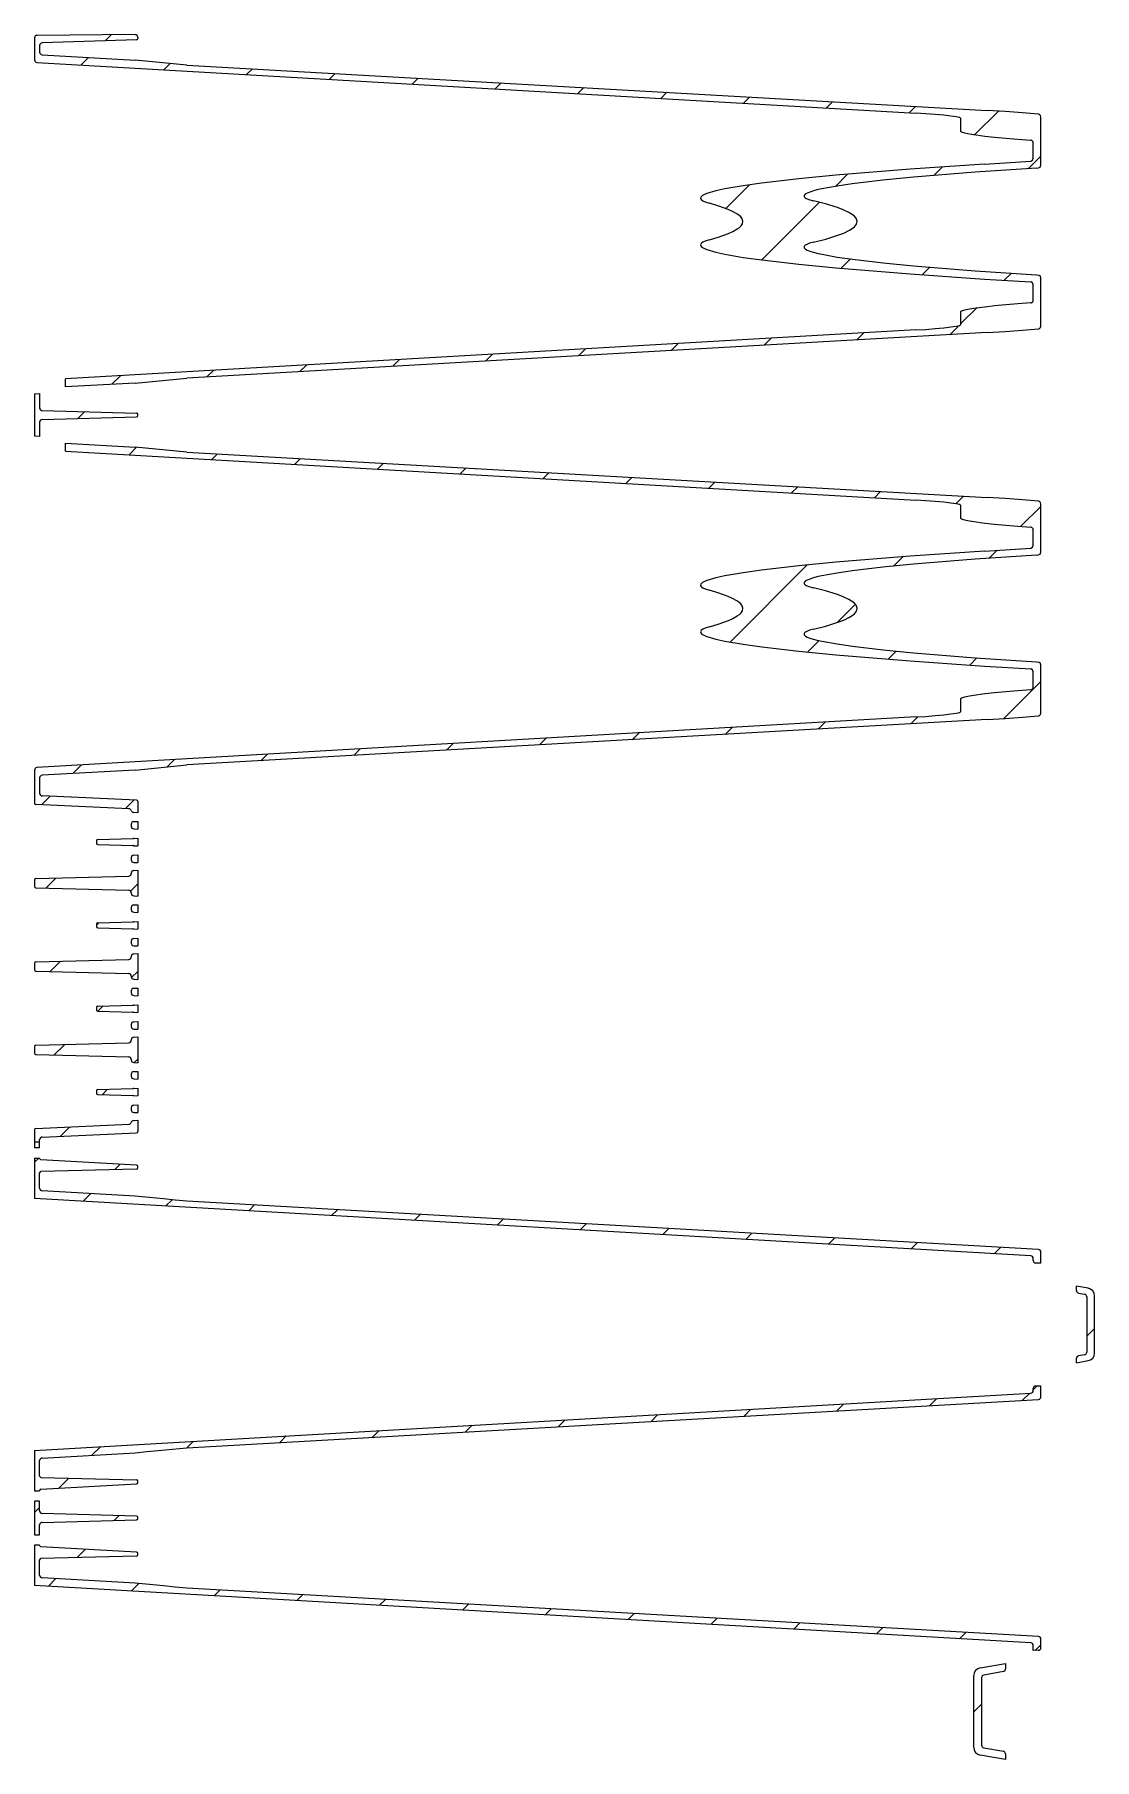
# Model space of a CAD drawing. Header units: millimetres. Extents: x 0 to 2941, y -405 to 1422.
# Drawn here: x 1967 to 2377, y 566 to 1234 of the extents above; entities that cross this region are included whole.
import ezdxf

# ---------------------------------------------------------------- set-up
doc = ezdxf.new("R2010")
doc.units = ezdxf.units.MM
doc.layers.add('DETAIL', color=8, linetype='Continuous')
doc.layers.add('FINE', color=9, linetype='Continuous')

msp = doc.modelspace()

# ---------------------------------------------------------------- linework, layer by layer
at = {"layer": 'DETAIL', "lineweight": 25}
for p, q in [((2228.14, 1168.95), (2228.15, 1168.95)), ((2268.43, 1169.93), (2268.42, 1169.93)), ((2228.15, 1154.83), (2228.14, 1154.83)), ((2268.42, 1153.85), (2268.43, 1153.85)), ((2228.14, 1018.95), (2228.15, 1018.95)), ((2268.43, 1019.93), (2268.42, 1019.93)), ((2228.15, 1004.83), (2228.14, 1004.83)), ((2268.42, 1003.85), (2268.43, 1003.85))]:
    msp.add_line(p, q, dxfattribs=at)
at = {"layer": 'FINE', "lineweight": 9}
for p, q in [((1966.57, 1233.05), (1966.57, 1224.54)), ((2005.57, 1234.38), (1967.56, 1234.05)), ((2006.09, 1232.37), (1969.54, 1231.1)), ((1993.96, 1231.95), (1996.31, 1234.3)), ((2005.57, 1234.38), (2005.57, 1234.29)), ((2005.61, 1234.29), (2005.57, 1234.29)), ((2006.57, 1233.29), (2006.57, 1232.87)), ((1968.57, 1230.1), (1968.57, 1227.52)), ((1969.51, 1226.53), (2005.57, 1224.48)), ((1984.57, 1222.56), (1987.51, 1225.5)), ((2025.57, 1222.54), (2005.57, 1224.48)), ((1967.51, 1223.54), (2308.09, 1203.93)), ((2016.66, 1220.71), (2019.12, 1223.17)), ((2025.57, 1222.54), (2335.74, 1204.93)), ((2048.75, 1218.86), (2050.99, 1221.1)), ((2080.85, 1217.01), (2083.11, 1219.27)), ((2112.94, 1215.16), (2115.23, 1217.45)), ((2145.03, 1213.32), (2147.34, 1215.63)), ((2177.13, 1211.47), (2179.46, 1213.8)), ((2209.22, 1209.62), (2211.58, 1211.98)), ((2241.31, 1207.77), (2243.69, 1210.15)), ((2273.41, 1205.93), (2275.81, 1208.33)), ((2305.5, 1204.08), (2307.93, 1206.51)), ((2330.69, 1195.32), (2340.08, 1204.72)), ((2325.43, 1201.93), (2325.43, 1196.93)), ((2356.56, 1196.8), (2356.56, 1201.8)), ((2353.57, 1186.42), (2353.57, 1192.4)), ((2356.57, 1183.74), (2356.57, 1196.08)), ((2334.72, 1184.18), (2352.63, 1185.32)), ((2351.68, 1182.37), (2356.57, 1187.27)), ((2276.94, 1175.52), (2281.65, 1180.23)), ((2315.04, 1179.67), (2318.44, 1183.07)), ((2354.87, 1182.59), (2355.63, 1182.64)), ((2234.41, 1166.93), (2243.58, 1176.1)), ((2248.42, 1147), (2270.75, 1169.33)), ((2279.12, 1143.76), (2282.77, 1147.41)), ((2310.55, 1141.25), (2313.53, 1144.23)), ((2334.72, 1139.6), (2352.63, 1138.46)), ((2342.36, 1139.11), (2345.1, 1141.85)), ((2353.57, 1131.38), (2353.57, 1137.36)), ((2354.87, 1141.19), (2355.63, 1141.15)), ((2356.57, 1127.7), (2356.57, 1140.04)), ((2325.43, 1122.18), (2331.86, 1128.62)), ((2325.43, 1126.85), (2325.43, 1121.85)), ((2356.56, 1121.98), (2356.56, 1126.98)), ((2308.09, 1119.85), (1978.57, 1100.88)), ((2335.74, 1118.85), (2025.57, 1101.24)), ((2249.31, 1113.95), (2251.99, 1116.62)), ((2285.29, 1115.99), (2288, 1118.7)), ((2321.28, 1118.03), (2324.49, 1121.24)), ((2141.36, 1107.82), (2143.94, 1110.4)), ((2177.34, 1109.86), (2179.96, 1112.48)), ((2213.32, 1111.9), (2215.97, 1114.55)), ((2033.4, 1101.69), (2035.9, 1104.18)), ((2069.39, 1103.73), (2071.91, 1106.25)), ((2105.37, 1105.77), (2107.93, 1108.33)), ((1978.57, 1097.77), (1978.57, 1100.88)), ((2005.57, 1099.3), (1978.57, 1097.77)), ((1996.57, 1098.79), (1999.88, 1102.11)), ((2005.57, 1099.3), (2025.57, 1101.24)), ((1966.57, 1095.09), (1968.57, 1095.2)), ((1966.57, 1095.09), (1966.57, 1078.7)), ((1968.57, 1095.2), (1968.57, 1089.61)), ((1968.57, 1084.17), (1968.57, 1078.58)), ((1969.55, 1088.61), (2006.08, 1087.65)), ((1969.55, 1085.17), (2006.08, 1086.13)), ((1983.31, 1085.53), (1985.96, 1088.18)), ((2006.57, 1086.63), (2006.57, 1087.15)), ((1968.57, 1078.58), (1966.57, 1078.7)), ((1978.57, 1076.01), (2005.57, 1074.48)), ((1978.57, 1072.9), (1978.57, 1076.01)), ((1978.57, 1072.9), (2308.09, 1053.93)), ((2003.2, 1071.48), (2006.14, 1074.42)), ((2025.57, 1072.54), (2005.57, 1074.48)), ((2025.57, 1072.54), (2335.74, 1054.93)), ((2035.29, 1069.64), (2037.52, 1071.86)), ((2067.39, 1067.79), (2069.64, 1070.04)), ((2099.48, 1065.94), (2101.76, 1068.21)), ((2131.57, 1064.09), (2133.87, 1066.39)), ((2163.67, 1062.24), (2165.99, 1064.57)), ((2195.76, 1060.4), (2198.11, 1062.74)), ((2227.85, 1058.55), (2230.22, 1060.92)), ((2259.95, 1056.7), (2262.34, 1059.1)), ((2292.04, 1054.85), (2294.46, 1057.27)), ((2323.8, 1052.67), (2326.58, 1055.45)), ((2325.43, 1051.93), (2325.43, 1046.93)), ((2348.71, 1043.64), (2356.56, 1051.49)), ((2356.56, 1046.8), (2356.56, 1051.8)), ((2356.57, 1033.74), (2356.57, 1046.08)), ((2353.57, 1036.42), (2353.57, 1042.4)), ((2299.4, 1028.28), (2303.12, 1031.99)), ((2334.72, 1034.18), (2352.63, 1035.32)), ((2336.41, 1031.34), (2339.56, 1034.49)), ((2354.87, 1032.59), (2355.63, 1032.64)), ((2236.09, 998.91), (2265.96, 1028.77)), ((2277.59, 1006.46), (2284.65, 1013.52)), ((2266.12, 995), (2270.58, 999.45)), ((2297.34, 992.27), (2300.47, 995.4)), ((2329, 989.99), (2331.76, 992.75)), ((2334.72, 989.6), (2352.63, 988.46)), ((2354.87, 991.19), (2355.63, 991.15)), ((2356.57, 977.7), (2356.57, 990.04)), ((2342.12, 969.16), (2356.57, 983.62)), ((2353.57, 981.38), (2353.57, 987.36)), ((2325.43, 976.85), (2325.43, 971.85)), ((2356.56, 971.98), (2356.56, 976.98)), ((2308.09, 969.85), (1967.51, 950.24)), ((2306.19, 967.18), (2308.87, 969.86)), ((2335.74, 968.85), (2025.57, 951.24)), ((2198.23, 961.05), (2200.87, 963.68)), ((2234.22, 963.09), (2236.88, 965.75)), ((2270.2, 965.13), (2272.9, 967.83)), ((2090.28, 954.92), (2092.82, 957.46)), ((2126.26, 956.96), (2128.84, 959.53)), ((2162.25, 959), (2164.85, 961.61)), ((1981.48, 947.94), (1984.78, 951.24)), ((2005.57, 949.3), (2025.57, 951.24)), ((2017.99, 950.51), (2020.79, 953.31)), ((2054.29, 952.87), (2056.81, 955.39)), ((1966.57, 949.25), (1966.57, 936.37)), ((1968.57, 946.26), (1968.57, 940.26)), ((2005.57, 949.3), (1969.51, 947.26)), ((1969.31, 935.77), (1972.67, 939.13)), ((2006.09, 937.67), (1969.53, 939.26)), ((2001.83, 934.35), (2005.19, 937.71)), ((2006.57, 937.17), (2006.57, 932.75)), ((2003.12, 934.29), (1967.05, 935.87)), ((2006.57, 932.75), (2004.94, 932.84)), ((2005.02, 929.31), (2006.57, 929.39)), ((2006.57, 929.39), (2006.57, 926.39)), ((1991.06, 922.4), (2004.7, 922.76)), ((2004.07, 928.31), (2004.07, 927.47)), ((2005.02, 926.47), (2006.57, 926.39)), ((2005.02, 922.81), (2006.57, 922.89)), ((2006.57, 922.89), (2006.57, 919.89)), ((1990.57, 921.9), (1990.57, 920.88)), ((1991.06, 920.38), (2004.7, 920.02)), ((2005.02, 919.97), (2006.57, 919.89)), ((2005.02, 916.31), (2006.57, 916.39)), ((2006.57, 916.39), (2006.57, 913.39)), ((2004.07, 915.31), (2004.07, 914.47)), ((2004.07, 909.34), (2004.07, 909.15)), ((2005.02, 913.47), (2006.57, 913.39)), ((2005.02, 910.34), (2006.57, 910.42)), ((2006.57, 910.42), (2006.57, 900.46)), ((1966.57, 906.7), (1966.57, 904.18)), ((1967.06, 907.2), (2003.1, 908.15)), ((1967.06, 903.68), (2003.1, 902.73)), ((1971.05, 903.57), (1974.89, 907.41)), ((2003.8, 902.37), (2006.57, 905.15)), ((2004.07, 901.73), (2004.07, 901.54)), ((2004.07, 896.01), (2004.07, 895.17)), ((2005.02, 900.54), (2006.57, 900.46)), ((2005.02, 897.01), (2006.57, 897.09)), ((2006.57, 897.09), (2006.57, 894.09)), ((1990.57, 889.15), (1991.54, 890.12)), ((1990.57, 889.61), (1990.57, 888.58)), ((1991.06, 890.11), (2004.7, 890.46)), ((2005.02, 894.18), (2006.57, 894.09)), ((2005.02, 890.51), (2006.57, 890.59)), ((2006.57, 890.59), (2006.57, 887.59)), ((1991.06, 888.08), (2004.7, 887.72)), ((2004.07, 883.01), (2004.07, 882.17)), ((2005.02, 887.68), (2006.57, 887.59)), ((2005.02, 884.01), (2006.57, 884.09)), ((2006.57, 884.09), (2006.57, 881.09)), ((2004.07, 877.04), (2004.07, 876.85)), ((2005.02, 881.18), (2006.57, 881.09)), ((2005.02, 878.04), (2006.57, 878.12)), ((2006.57, 878.12), (2006.57, 868.16)), ((1966.57, 874.4), (1966.57, 871.88)), ((1967.06, 874.9), (2003.1, 875.85)), ((1967.06, 871.38), (2003.1, 870.43)), ((1972.65, 871.23), (1976.58, 875.15)), ((2004.07, 869.43), (2004.07, 869.24)), ((2004.17, 868.81), (2006.57, 871.21)), ((2004.07, 863.71), (2004.07, 862.87)), ((2005.02, 868.24), (2006.57, 868.16)), ((2005.02, 864.71), (2006.57, 864.79)), ((2006.57, 864.79), (2006.57, 861.79)), ((1990.57, 857.31), (1990.57, 856.28)), ((1991.06, 857.81), (2004.7, 858.16)), ((1991.14, 855.78), (1993.23, 857.86)), ((2005.02, 861.88), (2006.57, 861.79)), ((2005.02, 858.21), (2006.57, 858.29)), ((2006.57, 858.29), (2006.57, 855.29)), ((1991.06, 855.78), (2004.7, 855.42)), ((2004.07, 850.71), (2004.07, 849.87)), ((2005.02, 855.38), (2006.57, 855.29)), ((2005.02, 851.71), (2006.57, 851.79)), ((2006.57, 851.79), (2006.57, 848.79)), ((1967.06, 842.6), (2003.1, 843.55)), ((1974.25, 838.89), (1978.26, 842.9)), ((2004.07, 844.74), (2004.07, 844.55)), ((2005.02, 848.88), (2006.57, 848.79)), ((2005.02, 845.74), (2006.57, 845.82)), ((2006.57, 845.82), (2006.57, 835.86)), ((1966.57, 842.1), (1966.57, 839.58)), ((1967.06, 839.08), (2003.1, 838.13)), ((2004.07, 837.13), (2004.07, 836.94)), ((2005.02, 835.94), (2006.57, 835.86)), ((2005.23, 835.93), (2006.57, 837.27)), ((2004.07, 831.41), (2004.07, 830.57)), ((2005.02, 832.41), (2006.57, 832.49)), ((2005.02, 829.58), (2006.57, 829.49)), ((2006.57, 832.49), (2006.57, 829.49)), ((1990.57, 825.01), (1990.57, 823.98)), ((1991.06, 825.51), (2004.7, 825.86)), ((1991.06, 823.48), (2004.7, 823.12)), ((1992.74, 823.44), (1994.91, 825.61)), ((2005.02, 825.91), (2006.57, 825.99)), ((2005.02, 823.08), (2006.57, 822.99)), ((2006.57, 825.99), (2006.57, 822.99)), ((2004.07, 818.41), (2004.07, 817.57)), ((2005.02, 819.41), (2006.57, 819.49)), ((2005.02, 816.58), (2006.57, 816.49)), ((2006.57, 819.49), (2006.57, 816.49)), ((1966.57, 809.91), (1966.57, 805.16)), ((1967.05, 810.41), (2003.12, 811.99)), ((1976.63, 807.33), (1980.3, 810.99)), ((2004.94, 813.44), (2006.57, 813.53)), ((2006.57, 813.53), (2006.57, 809.11)), ((1966.57, 805.16), (1968.57, 805.16)), ((1966.57, 805.16), (1968.57, 805.16)), ((1966.57, 805.16), (1966.57, 802.89)), ((1968.57, 802.89), (1966.57, 802.89)), ((1968.57, 805.16), (1968.57, 806.02)), ((1968.57, 802.89), (1968.57, 805.16)), ((1969.53, 807.02), (2006.09, 808.61)), ((1966.57, 797.27), (1968.2, 798.89)), ((1966.57, 798.89), (1968.57, 798.89)), ((1966.57, 798.89), (1966.57, 783.24)), ((1968.57, 798.75), (1968.57, 798.89)), ((2006.1, 796.15), (1969.04, 798.25)), ((1997.65, 794.41), (1999.75, 796.51)), ((1968.57, 787.17), (1968.57, 793.16)), ((2006.08, 794.63), (1969.06, 793.66)), ((2006.57, 795.13), (2006.57, 795.65)), ((2352.63, 761.01), (1966.57, 783.24)), ((2005.57, 784.12), (1969.51, 786.17)), ((1985.4, 782.15), (1988.35, 785.1)), ((2017.49, 780.31), (2019.92, 782.73)), ((2355.63, 763.44), (2025.57, 782.19)), ((2049.59, 778.46), (2051.82, 780.7)), ((2081.68, 776.61), (2083.94, 778.87)), ((2113.77, 774.76), (2116.06, 777.05)), ((2145.87, 772.92), (2148.18, 775.22)), ((2177.96, 771.07), (2180.29, 773.4)), ((2210.05, 769.22), (2212.41, 771.58)), ((2242.15, 767.37), (2244.53, 769.75)), ((2274.24, 765.52), (2276.65, 767.93)), ((2306.33, 763.68), (2308.76, 766.11)), ((2338.43, 761.83), (2340.88, 764.28)), ((2356.57, 758.12), (2356.57, 762.45)), ((2353.57, 759.19), (2353.57, 760.01)), ((2356.57, 758.12), (2354.54, 758.19)), ((2374.84, 748.42), (2370.32, 749.22)), ((2370.32, 747.52), (2370.32, 749.22)), ((2371.15, 746.53), (2373.5, 746.12)), ((2374.32, 745.13), (2374.32, 723.65)), ((2377.32, 723.32), (2377.32, 745.46)), ((2374.32, 729.84), (2377.32, 732.84)), ((2373.5, 722.66), (2371.15, 722.25)), ((2370.32, 719.57), (2370.32, 721.27)), ((2370.32, 719.57), (2374.84, 720.36)), ((2353.57, 709.09), (2355.09, 710.61)), ((2353.57, 708.77), (2353.57, 709.59)), ((2354.54, 710.59), (2356.57, 710.66)), ((2356.57, 706.34), (2356.57, 710.66)), ((1966.57, 685.54), (2352.63, 707.77)), ((2025.57, 686.6), (2355.63, 705.34)), ((2277.5, 700.9), (2280.2, 703.6)), ((2313.48, 702.94), (2316.21, 705.67)), ((2349.47, 704.99), (2352.23, 707.75)), ((2169.55, 694.77), (2172.16, 697.38)), ((2205.53, 696.81), (2208.17, 699.45)), ((2241.51, 698.86), (2244.18, 701.53)), ((2025.61, 686.6), (2028.1, 689.09)), ((2061.59, 688.64), (2064.11, 691.16)), ((2097.58, 690.68), (2100.13, 693.23)), ((2133.56, 692.73), (2136.14, 695.31)), ((1969.51, 682.61), (2005.57, 684.66)), ((1988.77, 683.7), (1992.08, 687.01)), ((1968.57, 675.62), (1968.57, 681.61)), ((1969.04, 670.53), (2006.1, 672.64)), ((1969.06, 675.12), (2006.08, 674.15)), ((1976, 670.93), (1979.91, 674.84)), ((2006.57, 673.13), (2006.57, 673.65)), ((1966.57, 661.5), (1968.57, 663.5)), ((2006.08, 660.15), (1969.55, 661.11)), ((1969.55, 657.67), (2006.08, 658.63)), ((1997.41, 658.4), (1999.34, 660.33)), ((2006.57, 659.13), (2006.57, 659.65)), ((1968.57, 637.17), (1968.57, 643.16)), ((2006.1, 646.15), (1969.04, 648.25)), ((2006.08, 644.63), (1969.06, 643.66)), ((1983.04, 644.02), (1986.28, 647.27)), ((2006.57, 645.13), (2006.57, 645.65)), ((2005.57, 634.12), (1969.51, 636.17)), ((1971.94, 632.93), (1974.88, 635.87)), ((2352.63, 611.01), (1966.57, 633.24)), ((2004.03, 631.08), (2006.94, 633.99)), ((2355.63, 613.44), (2025.57, 632.19)), ((2036.13, 629.23), (2038.35, 631.46)), ((2068.22, 627.39), (2070.47, 629.64)), ((2100.31, 625.54), (2102.59, 627.81)), ((2132.41, 623.69), (2134.71, 625.99)), ((2164.5, 621.84), (2166.82, 624.17)), ((2196.59, 619.99), (2198.94, 622.34)), ((2228.69, 618.15), (2231.06, 620.52)), ((2260.78, 616.3), (2263.17, 618.69)), ((2292.87, 614.45), (2295.29, 616.87)), ((2324.97, 612.6), (2327.41, 615.05)), ((2353.57, 608.02), (2353.57, 610.01)), ((2354.35, 608.04), (2356.57, 610.27)), ((2356.57, 609.09), (2356.57, 612.45)), ((2333.05, 601.29), (2342.82, 603.01)), ((2342.82, 603.01), (2342.82, 600.81)), ((2355.61, 608.09), (2353.57, 608.02)), ((2330.57, 570.45), (2330.57, 598.34)), ((2333.57, 597.5), (2333.57, 571.29)), ((2342, 599.82), (2334.4, 598.48)), ((2330.57, 584.27), (2333.57, 587.27)), ((2334.4, 570.3), (2342, 568.96)), ((2342.82, 565.77), (2333.05, 567.49)), ((2342.82, 567.98), (2342.82, 565.77))]:
    msp.add_line(p, q, dxfattribs=at)
for points in [[(1967.56, 1234.05, 0.411939), (1966.57, 1233.05)], [(1969.54, 1231.1, 0.403964), (1968.57, 1230.1)], [(2006.57, 1233.29, 0.403978), (2005.61, 1234.29)], [(2006.09, 1232.37, 0.404261), (2006.57, 1232.87)], [(1966.57, 1224.54, 0.39742), (1967.51, 1223.54)], [(1968.57, 1227.52, 0.397737), (1969.51, 1226.53)], [(1968.57, 1089.61, 0.406566), (1969.55, 1088.61)], [(1969.55, 1085.17, 0.40649), (1968.57, 1084.17)], [(2006.57, 1087.15, 0.406563), (2006.08, 1087.65)], [(2006.08, 1086.13, 0.406643), (2006.57, 1086.63)], [(1967.51, 950.24, 0.397433), (1966.57, 949.25)], [(1969.51, 947.26, 0.397755), (1968.57, 946.26)], [(1966.57, 936.37, 0.401475), (1967.05, 935.87)], [(1968.57, 940.26, 0.401528), (1969.53, 939.26)], [(2006.57, 937.17, 0.401475), (2006.09, 937.67)], [(2004.03, 933.57, 0.323604), (2003.12, 934.29)], [(2004.03, 933.57, 0.321355), (2004.94, 932.84)], [(2005.02, 929.31, 0.399096), (2004.07, 928.31)], [(2004.07, 927.47, 0.398952), (2005.02, 926.47)], [(2004.7, 922.76, 0.058103), (2004.81, 922.78)], [(2005.02, 922.81, 0.052851), (2004.81, 922.78)], [(1991.06, 922.4, 0.406643), (1990.57, 921.9)], [(1990.57, 920.88, 0.406563), (1991.06, 920.38)], [(2005.02, 916.31, 0.398907), (2004.07, 915.31)], [(2004.81, 920, 0.058715), (2004.7, 920.02)], [(2004.81, 920, 0.052799), (2005.02, 919.97)], [(2004.07, 914.47, 0.399002), (2005.02, 913.47)], [(2005.02, 910.34, 0.399096), (2004.07, 909.34)], [(1967.06, 907.2, 0.406643), (1966.57, 906.7)], [(1966.57, 904.18, 0.406463), (1967.06, 903.68)], [(2003.1, 908.15, 0.406495), (2004.07, 909.15)], [(2004.07, 901.73, 0.406616), (2003.1, 902.73)], [(2004.07, 901.54, 0.398902), (2005.02, 900.54)], [(2005.02, 897.01, 0.399096), (2004.07, 896.01)], [(1991.06, 890.11, 0.406915), (1990.57, 889.61)], [(2004.07, 895.17, 0.398902), (2005.02, 894.18)], [(2004.7, 890.46, 0.060331), (2004.81, 890.48)], [(2005.02, 890.51, 0.052851), (2004.81, 890.48)], [(1990.57, 888.58, 0.406463), (1991.06, 888.08)], [(2005.02, 884.01, 0.399096), (2004.07, 883.01)], [(2004.81, 887.71, 0.060127), (2004.7, 887.72)], [(2004.81, 887.71, 0.052005), (2005.02, 887.68)], [(2003.1, 875.85, 0.406495), (2004.07, 876.85)], [(2004.07, 882.17, 0.398952), (2005.02, 881.18)], [(2005.02, 878.04, 0.398907), (2004.07, 877.04)], [(1967.06, 874.9, 0.406543), (1966.57, 874.4)], [(1966.57, 871.88, 0.406463), (1967.06, 871.38)], [(2004.07, 869.43, 0.406616), (2003.1, 870.43)], [(2004.07, 869.24, 0.398902), (2005.02, 868.24)], [(2005.02, 864.71, 0.398957), (2004.07, 863.71)], [(2004.07, 862.87, 0.398902), (2005.02, 861.88)], [(1991.06, 857.81, 0.406643), (1990.57, 857.31)], [(1990.57, 856.28, 0.406463), (1991.06, 855.78)], [(2004.7, 858.16, 0.056611), (2004.81, 858.18)], [(2005.02, 858.21, 0.052014), (2004.81, 858.18)], [(2005.02, 851.71, 0.399096), (2004.07, 850.71)], [(2004.07, 849.87, 0.398902), (2005.02, 848.88)], [(2004.81, 855.41, 0.056564), (2004.7, 855.42)], [(2004.81, 855.41, 0.050797), (2005.02, 855.38)], [(1967.06, 842.6, 0.406643), (1966.57, 842.1)], [(2003.1, 843.55, 0.406681), (2004.07, 844.55)], [(2005.02, 845.74, 0.398769), (2004.07, 844.74)], [(1966.57, 839.58, 0.406563), (1967.06, 839.08)], [(2004.07, 837.13, 0.406566), (2003.1, 838.13)], [(2004.07, 836.94, 0.398952), (2005.02, 835.94)], [(2005.02, 832.41, 0.399096), (2004.07, 831.41)], [(2004.07, 830.57, 0.398952), (2005.02, 829.58)], [(1991.06, 825.51, 0.406643), (1990.57, 825.01)], [(1990.57, 823.98, 0.406463), (1991.06, 823.48)], [(2004.7, 825.86, 0.058103), (2004.81, 825.88)], [(2004.81, 823.11, 0.058715), (2004.7, 823.12)], [(2005.02, 825.91, 0.051601), (2004.81, 825.88)], [(2004.81, 823.11, 0.051593), (2005.02, 823.08)], [(2005.02, 819.41, 0.398907), (2004.07, 818.41)], [(2004.07, 817.57, 0.398902), (2005.02, 816.58)], [(1967.05, 810.41, 0.401644), (1966.57, 809.91)], [(2003.12, 811.99, 0.323739), (2004.03, 812.72)], [(2004.94, 813.44, 0.321161), (2004.03, 812.72)], [(2006.09, 808.61, 0.401661), (2006.57, 809.11)], [(1969.53, 807.02, 0.401413), (1968.57, 806.02)], [(1968.57, 798.75, 0.39789), (1969.04, 798.25)], [(2006.57, 795.65, 0.397579), (2006.1, 796.15)], [(1969.06, 793.66, 0.406709), (1968.57, 793.16)], [(2006.08, 794.63, 0.406643), (2006.57, 795.13)], [(1968.57, 787.17, 0.397687), (1969.51, 786.17)], [(2356.57, 762.45, 0.397734), (2355.63, 763.44)], [(2353.57, 760.01, 0.397523), (2352.63, 761.01)], [(2353.57, 759.19, 0.404082), (2354.54, 758.19)], [(2370.32, 747.52, 0.364021), (2371.15, 746.53)], [(2374.32, 745.13, 0.364021), (2373.5, 746.12)], [(2377.32, 745.46, 0.363966), (2374.84, 748.42)], [(2371.15, 722.25, 0.363794), (2370.32, 721.27)], [(2373.5, 722.66, 0.363993), (2374.32, 723.65)], [(2374.84, 720.36, 0.364008), (2377.32, 723.32)], [(2352.63, 707.77, 0.397242), (2353.57, 708.77)], [(2354.54, 710.59, 0.40387), (2353.57, 709.59)], [(2355.63, 705.34, 0.397808), (2356.57, 706.34)], [(1969.51, 682.61, 0.397705), (1968.57, 681.61)], [(1968.57, 675.62, 0.406669), (1969.06, 675.12)], [(1969.04, 670.53, 0.397613), (1968.57, 670.03)], [(2006.57, 673.65, 0.406563), (2006.08, 674.15)], [(2006.1, 672.64, 0.397824), (2006.57, 673.13)], [(1968.57, 662.11, 0.406566), (1969.55, 661.11)], [(1969.55, 657.67, 0.40649), (1968.57, 656.67)], [(2006.57, 659.65, 0.406463), (2006.08, 660.15)], [(2006.08, 658.63, 0.406643), (2006.57, 659.13)], [(1968.57, 648.75, 0.39789), (1969.04, 648.25)], [(1969.06, 643.66, 0.406337), (1968.57, 643.16)], [(2006.08, 644.63, 0.407016), (2006.57, 645.13)], [(2006.57, 645.65, 0.397678), (2006.1, 646.15)], [(1968.57, 637.17, 0.397737), (1969.51, 636.17)], [(2353.57, 610.01, 0.397473), (2352.63, 611.01)], [(2355.61, 608.09, 0.403974), (2356.57, 609.09)], [(2356.57, 612.45, 0.397634), (2355.63, 613.44)], [(2333.05, 601.29, 0.363958), (2330.57, 598.34)], [(2334.4, 598.48, 0.363993), (2333.57, 597.5)], [(2342, 599.82, 0.36384), (2342.82, 600.81)], [(2330.57, 570.45, 0.363982), (2333.05, 567.49)], [(2333.57, 571.29, 0.364021), (2334.4, 570.3)], [(2342.82, 567.98, 0.363904), (2342, 568.96)]]:
    msp.add_lwpolyline(points, format="xyb", dxfattribs=at)
for points in [[(2325.43, 1201.93), (2325, 1202.18), (2323.71, 1202.47), (2321.65, 1202.77), (2318.91, 1203.09), (2315.62, 1203.4), (2311.95, 1203.68), (2308.09, 1203.93)], [(2355.65, 1203.45), (2349.48, 1203.99), (2342.75, 1204.49), (2335.74, 1204.93)], [(2325.43, 1196.93), (2325.82, 1196.61), (2326.99, 1196.25), (2328.9, 1195.86), (2331.52, 1195.45), (2334.78, 1195.03), (2338.61, 1194.6), (2342.94, 1194.19), (2347.65, 1193.79), (2352.64, 1193.41)], [(2356.56, 1201.8), (2356.54, 1202.31), (2356.43, 1202.8), (2356.36, 1202.95), (2356.27, 1203.09), (2356.16, 1203.22), (2356.02, 1203.32), (2355.88, 1203.39), (2355.72, 1203.44), (2355.69, 1203.44), (2355.65, 1203.45)], [(2353.57, 1192.4), (2353.56, 1192.57), (2353.51, 1192.74), (2353.44, 1192.89), (2353.35, 1193.04), (2353.23, 1193.16), (2353.09, 1193.27), (2352.94, 1193.34), (2352.77, 1193.39), (2352.71, 1193.4), (2352.64, 1193.41)], [(2356.57, 1196.08), (2356.57, 1196.44), (2356.56, 1196.8)], [(2334.72, 1184.18), (2305.88, 1182.22), (2277.07, 1179.85), (2262.69, 1178.45), (2248.34, 1176.77), (2241.19, 1175.77), (2234.08, 1174.53), (2230.54, 1173.76), (2227.06, 1172.71), (2226.22, 1172.36), (2225.42, 1171.92), (2225.05, 1171.64), (2224.77, 1171.29), (2224.7, 1170.85), (2224.88, 1170.44), (2225.59, 1169.89), (2226.42, 1169.51), (2227.27, 1169.21), (2228.14, 1168.95)], [(2352.63, 1185.32), (2353.3, 1185.66), (2353.57, 1186.42)], [(2355.63, 1182.64), (2356.3, 1182.98), (2356.57, 1183.74)], [(2354.87, 1182.59), (2331.04, 1180.98), (2307.22, 1179.04), (2295.34, 1177.88), (2283.48, 1176.48), (2277.57, 1175.63), (2271.7, 1174.57), (2270.24, 1174.25), (2268.78, 1173.89), (2267.34, 1173.46), (2265.94, 1172.91), (2265.26, 1172.54), (2264.79, 1171.99), (2264.78, 1171.62), (2264.98, 1171.3), (2265.27, 1171.06), (2265.59, 1170.87), (2266.98, 1170.32), (2268.42, 1169.93)], [(2228.15, 1154.83), (2231.85, 1155.93), (2235.48, 1157.25), (2237.24, 1158.04), (2238.92, 1159), (2239.7, 1159.56), (2240.39, 1160.23), (2240.92, 1161.05), (2241.11, 1161.98), (2240.85, 1162.9), (2240.27, 1163.68), (2239.56, 1164.33), (2238.77, 1164.88), (2237.11, 1165.81), (2235.38, 1166.58), (2231.8, 1167.87), (2228.15, 1168.95)], [(2268.43, 1153.85), (2273.18, 1155.07), (2277.85, 1156.55), (2280.14, 1157.43), (2282.35, 1158.49), (2283.39, 1159.13), (2284.35, 1159.89), (2285.12, 1160.86), (2285.41, 1162.02), (2285, 1163.14), (2284.17, 1164.06), (2283.19, 1164.79), (2282.14, 1165.4), (2279.97, 1166.43), (2277.71, 1167.29), (2273.1, 1168.73), (2268.43, 1169.93)], [(2228.14, 1154.83), (2227.27, 1154.57), (2226.41, 1154.26), (2225.57, 1153.88), (2224.86, 1153.31), (2224.7, 1152.9), (2224.79, 1152.46), (2225.09, 1152.12), (2225.45, 1151.84), (2226.25, 1151.41), (2227.09, 1151.07), (2230.55, 1150.02), (2234.08, 1149.26), (2241.2, 1148.01), (2248.36, 1147.01), (2262.71, 1145.33), (2277.09, 1143.93), (2305.89, 1141.57), (2334.72, 1139.6)], [(2268.42, 1153.85), (2266.95, 1153.46), (2265.55, 1152.89), (2265.23, 1152.69), (2264.94, 1152.44), (2264.77, 1152.11), (2264.81, 1151.74), (2265.31, 1151.21), (2265.99, 1150.85), (2267.38, 1150.3), (2268.82, 1149.89), (2270.27, 1149.52), (2271.73, 1149.2), (2277.6, 1148.14), (2283.51, 1147.3), (2295.37, 1145.9), (2307.25, 1144.74), (2331.05, 1142.8), (2354.87, 1141.19)], [(2353.57, 1137.36), (2353.3, 1138.12), (2352.63, 1138.46)], [(2356.57, 1140.04), (2356.3, 1140.8), (2355.63, 1141.15)], [(2352.64, 1130.37), (2347.65, 1130), (2342.94, 1129.6), (2338.61, 1129.18), (2334.78, 1128.76), (2331.52, 1128.34), (2328.9, 1127.93), (2326.99, 1127.54), (2325.82, 1127.18), (2325.43, 1126.85)], [(2352.64, 1130.37), (2352.8, 1130.4), (2352.96, 1130.45), (2353.11, 1130.53), (2353.24, 1130.63), (2353.35, 1130.75), (2353.45, 1130.89), (2353.52, 1131.05), (2353.56, 1131.22), (2353.57, 1131.3), (2353.57, 1131.38)], [(2356.56, 1126.98), (2356.57, 1127.34), (2356.57, 1127.7)], [(2308.09, 1119.85), (2311.95, 1120.1), (2315.62, 1120.38), (2318.91, 1120.69), (2321.65, 1121.01), (2323.71, 1121.32), (2325, 1121.6), (2325.43, 1121.85)], [(2335.74, 1118.85), (2342.75, 1119.29), (2349.48, 1119.79), (2355.65, 1120.33)], [(2355.65, 1120.33), (2355.79, 1120.36), (2355.93, 1120.41), (2356.06, 1120.49), (2356.17, 1120.58), (2356.27, 1120.69), (2356.35, 1120.82), (2356.45, 1121.03), (2356.51, 1121.25), (2356.55, 1121.61), (2356.56, 1121.98)], [(2325.43, 1051.93), (2325, 1052.18), (2323.71, 1052.47), (2321.65, 1052.77), (2318.91, 1053.09), (2315.62, 1053.4), (2311.95, 1053.68), (2308.09, 1053.93)], [(2355.65, 1053.45), (2349.48, 1053.99), (2342.75, 1054.49), (2335.74, 1054.93)], [(2356.56, 1051.8), (2356.54, 1052.31), (2356.43, 1052.8), (2356.36, 1052.95), (2356.27, 1053.09), (2356.16, 1053.22), (2356.02, 1053.32), (2355.88, 1053.39), (2355.72, 1053.44), (2355.69, 1053.44), (2355.65, 1053.45)], [(2325.43, 1046.93), (2325.82, 1046.61), (2326.99, 1046.25), (2328.9, 1045.86), (2331.52, 1045.45), (2334.78, 1045.03), (2338.61, 1044.6), (2342.94, 1044.19), (2347.65, 1043.79), (2352.64, 1043.41)], [(2353.57, 1042.4), (2353.56, 1042.57), (2353.51, 1042.74), (2353.44, 1042.89), (2353.35, 1043.04), (2353.23, 1043.16), (2353.09, 1043.27), (2352.94, 1043.34), (2352.77, 1043.39), (2352.71, 1043.4), (2352.64, 1043.41)], [(2356.57, 1046.08), (2356.57, 1046.44), (2356.56, 1046.8)], [(2352.63, 1035.32), (2353.3, 1035.67), (2353.57, 1036.42)], [(2334.72, 1034.18), (2305.88, 1032.22), (2277.07, 1029.85), (2262.69, 1028.45), (2248.34, 1026.77), (2241.19, 1025.77), (2234.08, 1024.53), (2230.54, 1023.76), (2227.06, 1022.71), (2226.22, 1022.36), (2225.42, 1021.92), (2225.05, 1021.64), (2224.77, 1021.29), (2224.7, 1020.85), (2224.88, 1020.44), (2225.59, 1019.89), (2226.42, 1019.51), (2227.27, 1019.21), (2228.14, 1018.95)], [(2354.87, 1032.59), (2331.04, 1030.98), (2307.22, 1029.04), (2295.34, 1027.88), (2283.48, 1026.48), (2277.57, 1025.63), (2271.7, 1024.57), (2270.24, 1024.25), (2268.78, 1023.89), (2267.34, 1023.46), (2265.94, 1022.91), (2265.26, 1022.54), (2264.79, 1021.99), (2264.78, 1021.62), (2264.98, 1021.3), (2265.27, 1021.06), (2265.59, 1020.87), (2266.98, 1020.32), (2268.42, 1019.93)], [(2355.63, 1032.64), (2356.3, 1032.98), (2356.57, 1033.74)], [(2228.15, 1004.83), (2231.85, 1005.93), (2235.48, 1007.25), (2237.24, 1008.04), (2238.92, 1009), (2239.7, 1009.56), (2240.39, 1010.23), (2240.92, 1011.05), (2241.11, 1011.98), (2240.85, 1012.9), (2240.27, 1013.68), (2239.56, 1014.33), (2238.77, 1014.88), (2237.11, 1015.81), (2235.38, 1016.58), (2231.8, 1017.87), (2228.15, 1018.95)], [(2268.43, 1003.85), (2273.18, 1005.07), (2277.85, 1006.55), (2280.14, 1007.43), (2282.35, 1008.49), (2283.39, 1009.13), (2284.35, 1009.89), (2285.12, 1010.86), (2285.41, 1012.02), (2285, 1013.14), (2284.17, 1014.06), (2283.19, 1014.79), (2282.14, 1015.4), (2279.97, 1016.43), (2277.71, 1017.29), (2273.1, 1018.73), (2268.43, 1019.93)], [(2228.14, 1004.83), (2227.27, 1004.57), (2226.41, 1004.26), (2225.57, 1003.88), (2224.86, 1003.31), (2224.7, 1002.9), (2224.79, 1002.46), (2225.09, 1002.12), (2225.45, 1001.84), (2226.25, 1001.41), (2227.09, 1001.07), (2230.55, 1000.02), (2234.08, 999.26), (2241.2, 998.01), (2248.36, 997.01), (2262.71, 995.33), (2277.09, 993.93), (2305.89, 991.57), (2334.72, 989.6)], [(2268.42, 1003.85), (2266.95, 1003.46), (2265.55, 1002.89), (2265.23, 1002.69), (2264.94, 1002.44), (2264.77, 1002.11), (2264.81, 1001.74), (2265.31, 1001.21), (2265.99, 1000.85), (2267.38, 1000.3), (2268.82, 999.89), (2270.27, 999.52), (2271.73, 999.2), (2277.6, 998.14), (2283.51, 997.3), (2295.37, 995.9), (2307.25, 994.74), (2331.05, 992.8), (2354.87, 991.19)], [(2356.57, 990.04), (2356.3, 990.8), (2355.63, 991.15)], [(2353.57, 987.36), (2353.3, 988.12), (2352.63, 988.46)], [(2352.64, 980.37), (2347.65, 980), (2342.94, 979.6), (2338.61, 979.18), (2334.78, 978.76), (2331.52, 978.34), (2328.9, 977.92), (2326.99, 977.54), (2325.82, 977.18), (2325.43, 976.85)], [(2352.64, 980.37), (2352.8, 980.4), (2352.96, 980.45), (2353.11, 980.53), (2353.24, 980.63), (2353.35, 980.75), (2353.45, 980.89), (2353.52, 981.05), (2353.56, 981.22), (2353.57, 981.3), (2353.57, 981.38)], [(2356.56, 976.98), (2356.57, 977.34), (2356.57, 977.7)], [(2308.09, 969.85), (2311.95, 970.1), (2315.62, 970.38), (2318.91, 970.69), (2321.65, 971.01), (2323.71, 971.32), (2325, 971.6), (2325.43, 971.85)], [(2335.74, 968.85), (2342.75, 969.29), (2349.48, 969.79), (2355.65, 970.33)], [(2355.65, 970.33), (2355.79, 970.36), (2355.93, 970.41), (2356.06, 970.49), (2356.17, 970.58), (2356.27, 970.69), (2356.35, 970.82), (2356.45, 971.03), (2356.51, 971.25), (2356.55, 971.61), (2356.56, 971.98)], [(2025.57, 782.19), (2021.08, 782.62), (2016.59, 783.06), (2013.83, 783.32), (2011.08, 783.59), (2008.33, 783.86), (2005.57, 784.12)], [(1966.57, 685.54), (1966.57, 669.89), (1968.57, 669.89), (1968.57, 670.03)], [(2005.57, 684.66), (2010.06, 685.09), (2014.55, 685.53), (2017.31, 685.8), (2020.06, 686.06), (2022.82, 686.33), (2025.57, 686.6)], [(1968.57, 662.11), (1968.57, 665.89), (1966.57, 665.89), (1966.57, 652.89), (1968.57, 652.89), (1968.57, 656.67)], [(1968.57, 648.75), (1968.57, 648.89), (1966.57, 648.89), (1966.57, 633.24)], [(2025.57, 632.19), (2021.08, 632.62), (2016.59, 633.06), (2013.83, 633.32), (2011.08, 633.59), (2008.33, 633.86), (2005.57, 634.12)]]:
    msp.add_lwpolyline(points, dxfattribs=at)

doc.saveas('drawing.dxf')
